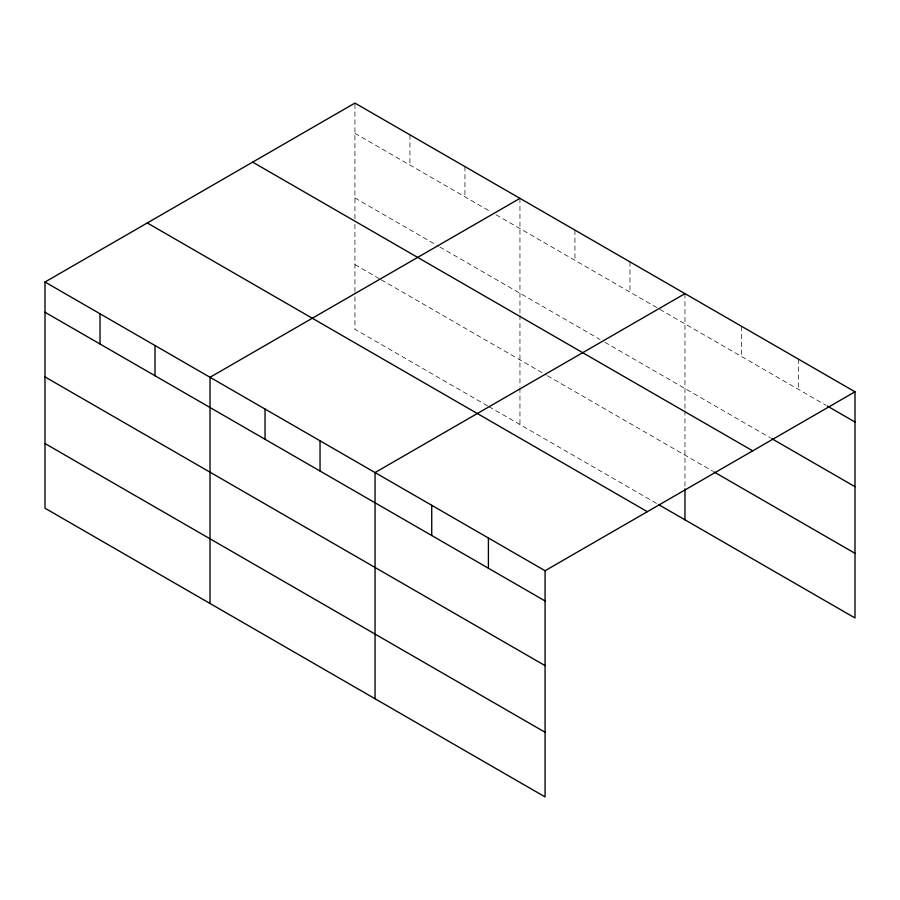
<?xml version="1.0" encoding="UTF-8"?>
<svg xmlns="http://www.w3.org/2000/svg" width="900" height="900" viewBox="0 0 900 900"><rect width="100%" height="100%" fill="white"/><g stroke="black" fill="none" stroke-linecap="round" stroke-linejoin="round"><path stroke-width="0.67" stroke-dasharray="4.5 3.38" d="M354.926 218.801L354.926 103.084M354.926 133.312L491.243 212.018M496.035 214.774L826.054 405.315M354.926 197.977L438.626 246.308M439.83 246.994L600.064 339.514M604.856 342.27L770.591 437.963M354.926 264.6L380.036 279.101M381.229 279.787L546.255 375.064M547.447 375.761L712.71 471.173M487.654 405.911L354.926 329.276L354.926 292.725M488.858 406.598L657.472 503.944M798.322 359.077L798.322 389.306M741.645 326.351L741.645 356.58M684.967 293.636L684.967 409.354M684.967 410.738L684.967 488.902M629.966 261.877L629.966 292.106M574.954 230.119L574.954 260.347M519.952 198.36L519.952 314.077M519.952 315.461L519.952 386.595M519.952 388.001L519.952 424.553M464.94 166.601L464.94 196.83M409.928 134.843L409.928 165.071M354.926 224.347L354.926 291.319"/><path stroke-width="1.35" d="M45 282.015L545.074 570.724L545.074 796.916L45 508.207L45 282.015L354.926 103.084L855 391.793L855 617.985L658.665 504.641M519.952 198.36L210.026 377.291L210.026 603.484M684.967 293.636L375.053 472.567L375.053 698.76M545.074 570.724L855 391.793M827.269 406.012L855 422.021M771.795 438.66L855 486.697M252.653 162.124L752.726 450.844M713.914 471.87L855 553.32M147.274 222.964L647.347 511.684M45 312.244L545.074 600.952M45 376.909L545.074 665.629M45 443.531L545.074 732.251M684.967 488.902L684.967 519.829M488.407 538.009L488.407 568.238M431.73 505.282L431.73 535.511M320.04 440.809L320.04 471.037M265.039 409.05L265.039 439.279M155.014 345.532L155.014 375.761M100.013 313.774L100.013 344.002"/></g></svg>
